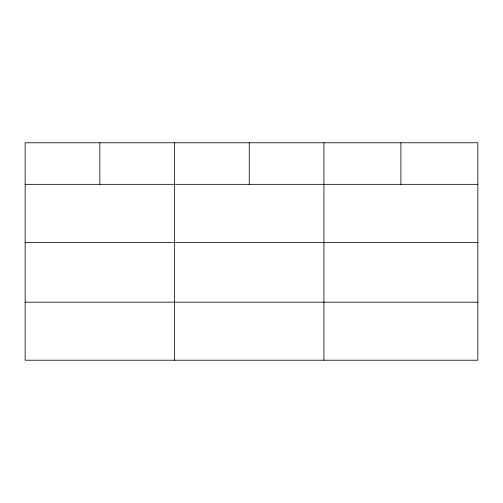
<?xml version="1.0" encoding="UTF-8"?>
<svg xmlns="http://www.w3.org/2000/svg" width="503" height="503" viewBox="0 0 503 503"><rect width="100%" height="100%" fill="white"/><g stroke="black" fill="none" stroke-linecap="round" stroke-linejoin="round"><path stroke-width="0.75" d="M477.85 242.371L477.85 142.783L25.15 142.783L25.15 360.217L477.85 360.217L477.85 242.371L25.15 242.371M25.15 184.331L477.85 184.331M25.15 302.177L477.85 302.177M400.891 142.783L400.891 184.331M323.932 142.783L323.932 360.217M249.237 142.783L249.237 184.331M174.541 142.783L174.541 360.217M99.846 142.783L99.846 184.331"/></g></svg>
